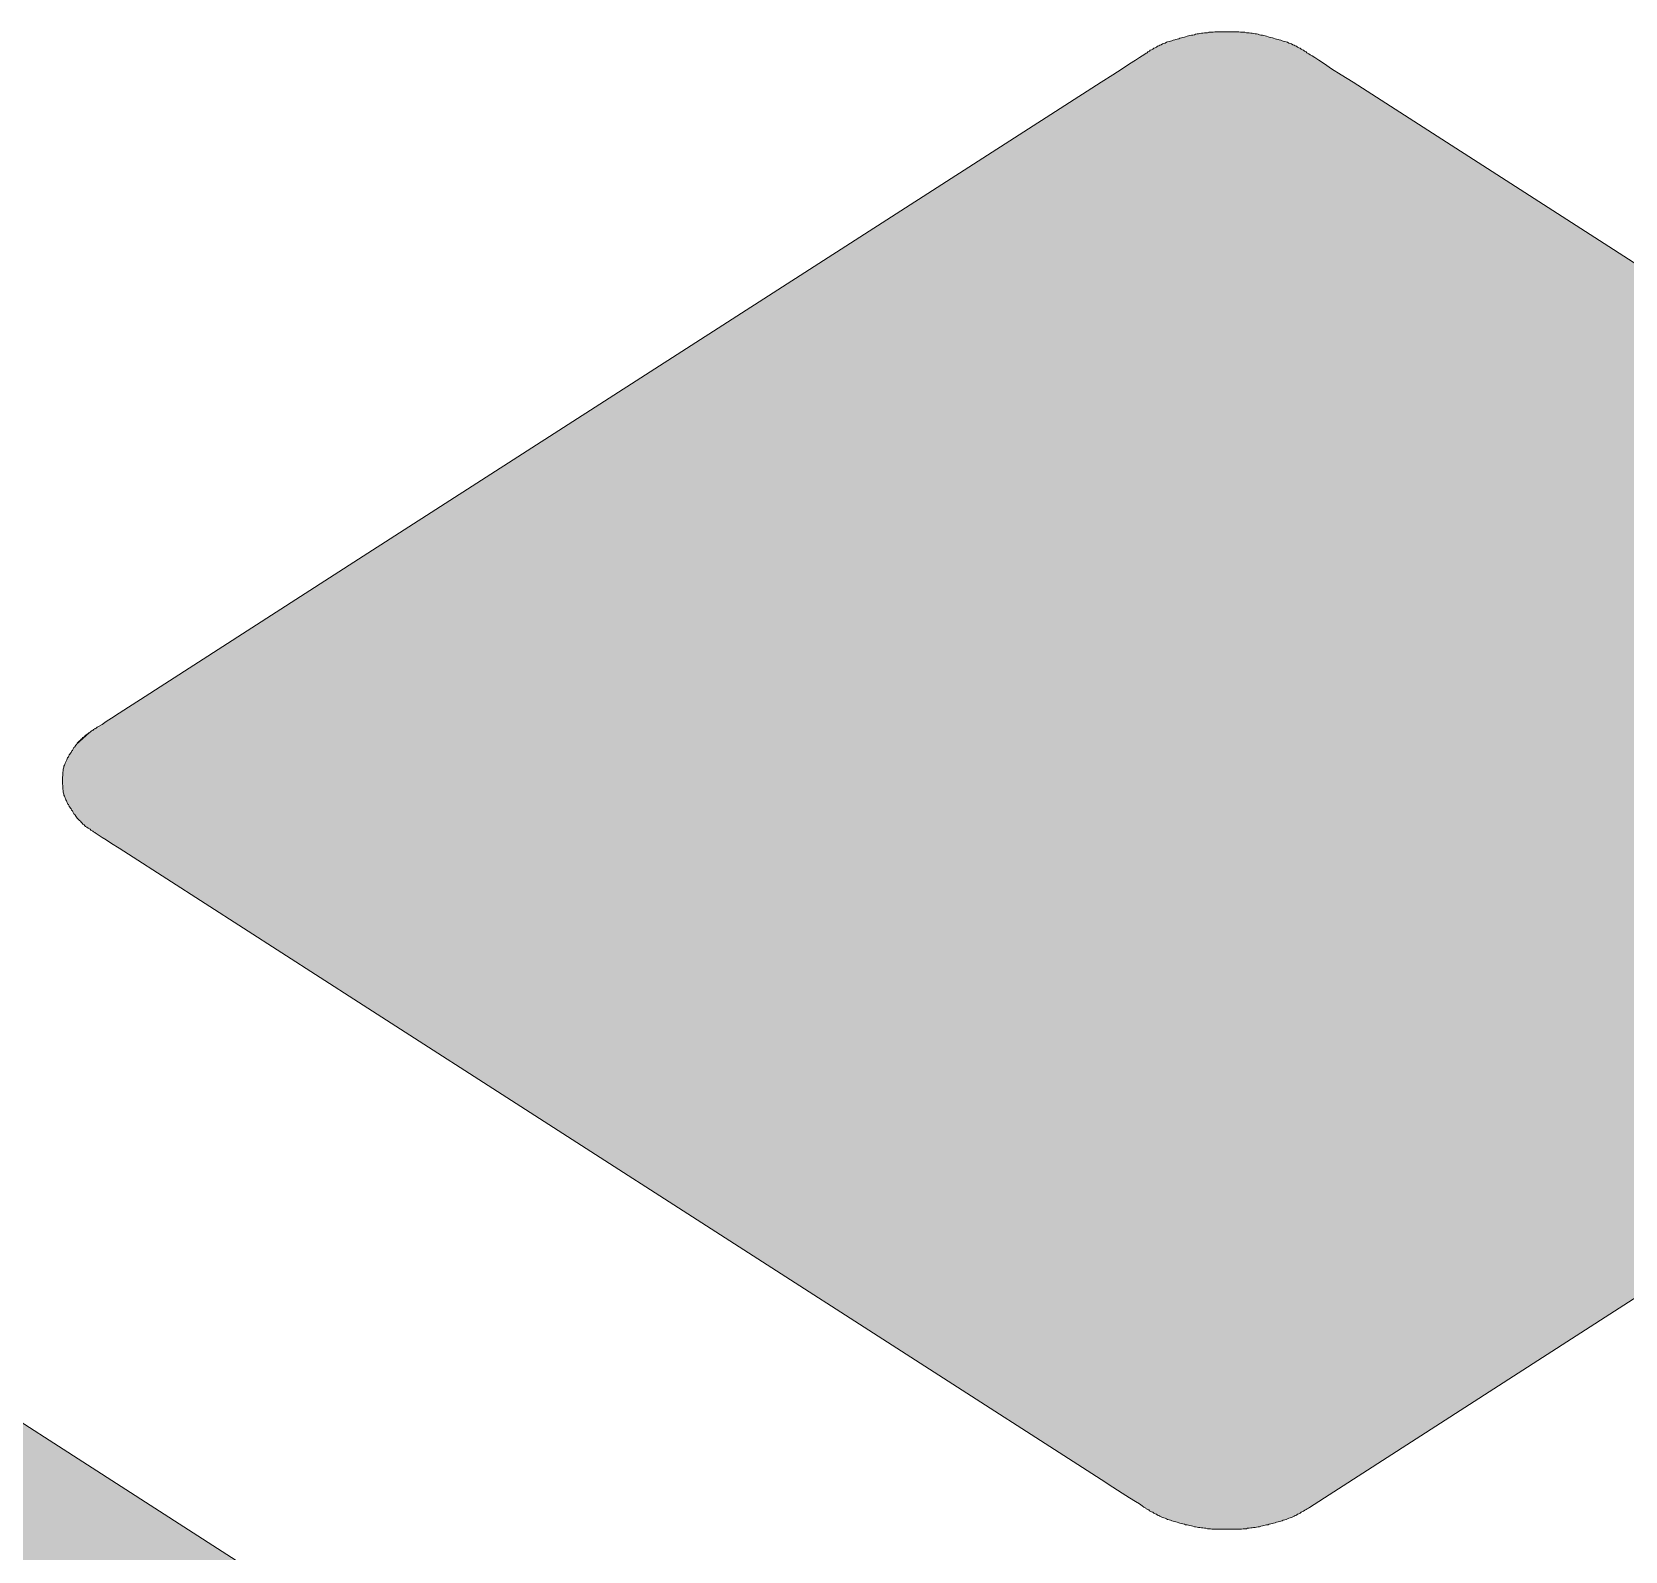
# Model space of a CAD drawing. Units: millimetres at full size, sheet at 1:100. Extents: x -138278 to 134990, y -16593 to 30671.
# Drawn here: x -8893.8 to -8495.8, y 23103 to 23482.5 of the extents above; entities that cross this region are included whole.
import ezdxf

# ---------------------------------------------------------------- set-up
doc = ezdxf.new("R2010")
doc.units = ezdxf.units.MM
doc.header["$LTSCALE"] = 100
doc.layers.add('F-0_枠', color=134, linetype='Continuous', lineweight=18)
doc.layers.add('F-9_可能範囲', color=9, linetype='Continuous')
doc.layers.add('F-A_ポイント', color=9, linetype='Continuous')

msp = doc.modelspace()

# ---------------------------------------------------------------- linework, layer by layer
at = {"layer": 'F-0_枠'}
for p, q in [((-8596.4, 23482.5), (-8596.8, 23482.5)), ((-8596.4, 23482.5), (-8596.8, 23482.5)), ((-8594.2, 23482.5), (-8594.5, 23482.5)), ((-8594.2, 23482.5), (-8594.5, 23482.5))]:
    msp.add_line(p, q, dxfattribs=at)
for points in [[(-8596.8, 23482.5), (-8597.2, 23482.5), (-8597.5, 23482.5), (-8597.9, 23482.5), (-8598.3, 23482.5), (-8598.7, 23482.4), (-8599, 23482.4), (-8599.4, 23482.4), (-8599.8, 23482.4), (-8600.1, 23482.3), (-8600.5, 23482.3), (-8600.9, 23482.3), (-8601.3, 23482.2), (-8601.6, 23482.2), (-8602, 23482.1), (-8602.4, 23482), (-8602.7, 23482), (-8603.1, 23481.9), (-8603.4, 23481.8), (-8603.8, 23481.7), (-8604.1, 23481.7), (-8604.5, 23481.6), (-8604.9, 23481.5), (-8605.2, 23481.4), (-8605.6, 23481.3), (-8605.9, 23481.2), (-8606.3, 23481.1), (-8606.6, 23481), (-8607, 23480.9), (-8607.3, 23480.8), (-8607.7, 23480.7), (-8608, 23480.6), (-8608.3, 23480.5), (-8608.7, 23480.4), (-8609, 23480.3), (-8609.4, 23480.2), (-8609.7, 23480.1), (-8610.1, 23480), (-8610.4, 23479.9), (-8610.7, 23479.7)], [(-8596.8, 23482.5), (-8597.2, 23482.5), (-8597.5, 23482.5), (-8597.9, 23482.5), (-8598.3, 23482.5), (-8598.7, 23482.4), (-8599, 23482.4), (-8599.4, 23482.4), (-8599.8, 23482.4), (-8600.1, 23482.3), (-8600.5, 23482.3), (-8600.9, 23482.3), (-8601.3, 23482.2), (-8601.6, 23482.2), (-8602, 23482.1), (-8602.4, 23482), (-8602.7, 23482), (-8603.1, 23481.9), (-8603.4, 23481.8), (-8603.8, 23481.7), (-8604.1, 23481.7), (-8604.5, 23481.6), (-8604.9, 23481.5), (-8605.2, 23481.4), (-8605.6, 23481.3), (-8605.9, 23481.2), (-8606.3, 23481.1), (-8606.6, 23481), (-8607, 23480.9), (-8607.3, 23480.8), (-8607.7, 23480.7), (-8608, 23480.6), (-8608.3, 23480.5), (-8608.7, 23480.4), (-8609, 23480.3), (-8609.4, 23480.2), (-8609.7, 23480.1), (-8610.1, 23480), (-8610.4, 23479.9), (-8610.7, 23479.7)], [(-8594.5, 23482.5), (-8594.9, 23482.5), (-8595.3, 23482.5), (-8595.7, 23482.5), (-8596, 23482.5), (-8596.4, 23482.5)], [(-8594.5, 23482.5), (-8594.9, 23482.5), (-8595.3, 23482.5), (-8595.7, 23482.5), (-8596, 23482.5), (-8596.4, 23482.5)], [(-8582.9, 23480.7), (-8583.2, 23480.8), (-8583.6, 23480.9), (-8583.9, 23481), (-8584.3, 23481.1), (-8584.7, 23481.2), (-8585, 23481.3), (-8585.4, 23481.4), (-8585.7, 23481.5), (-8586.1, 23481.6), (-8586.4, 23481.7), (-8586.8, 23481.7), (-8587.1, 23481.8), (-8587.5, 23481.9), (-8587.9, 23482), (-8588.2, 23482), (-8588.6, 23482.1), (-8589, 23482.2), (-8589.3, 23482.2), (-8589.7, 23482.3), (-8590.1, 23482.3), (-8590.4, 23482.3), (-8590.8, 23482.4), (-8591.2, 23482.4), (-8591.6, 23482.4), (-8591.9, 23482.4), (-8592.3, 23482.5), (-8592.7, 23482.5), (-8593.1, 23482.5), (-8593.4, 23482.5), (-8593.8, 23482.5), (-8594.2, 23482.5)], [(-8582.9, 23480.7), (-8583.2, 23480.8), (-8583.6, 23480.9), (-8583.9, 23481), (-8584.3, 23481.1), (-8584.7, 23481.2), (-8585, 23481.3), (-8585.4, 23481.4), (-8585.7, 23481.5), (-8586.1, 23481.6), (-8586.4, 23481.7), (-8586.8, 23481.7), (-8587.1, 23481.8), (-8587.5, 23481.9), (-8587.9, 23482), (-8588.2, 23482), (-8588.6, 23482.1), (-8589, 23482.2), (-8589.3, 23482.2), (-8589.7, 23482.3), (-8590.1, 23482.3), (-8590.4, 23482.3), (-8590.8, 23482.4), (-8591.2, 23482.4), (-8591.6, 23482.4), (-8591.9, 23482.4), (-8592.3, 23482.5), (-8592.7, 23482.5), (-8593.1, 23482.5), (-8593.4, 23482.5), (-8593.8, 23482.5), (-8594.2, 23482.5)], [(-8378.3, 23350.7), (-8509.2, 23434.9), (-8563.7, 23469.9), (-8566.7, 23471.8), (-8569.1, 23473.3), (-8570.9, 23474.5), (-8572.3, 23475.4), (-8573.3, 23476.1), (-8574, 23476.5), (-8574.5, 23476.8), (-8574.8, 23477), (-8575, 23477.1), (-8575.1, 23477.2), (-8575.3, 23477.3), (-8575.5, 23477.5), (-8575.7, 23477.6), (-8575.9, 23477.7), (-8576.1, 23477.9), (-8576.4, 23478), (-8576.7, 23478.2), (-8577, 23478.4), (-8577.3, 23478.5), (-8577.6, 23478.7), (-8577.9, 23478.9), (-8578.2, 23479), (-8578.5, 23479.2), (-8578.8, 23479.3), (-8579.1, 23479.5), (-8579.5, 23479.6), (-8579.8, 23479.7), (-8580.1, 23479.9), (-8580.5, 23480), (-8580.8, 23480.1), (-8581.2, 23480.2), (-8581.5, 23480.3), (-8581.8, 23480.4), (-8582.2, 23480.5), (-8582.5, 23480.6), (-8582.9, 23480.7)], [(-8378.3, 23350.7), (-8509.2, 23434.9), (-8563.7, 23469.9), (-8566.7, 23471.8), (-8569.1, 23473.3), (-8570.9, 23474.5), (-8572.3, 23475.4), (-8573.3, 23476.1), (-8574, 23476.5), (-8574.5, 23476.8), (-8574.8, 23477), (-8575, 23477.1), (-8575.1, 23477.2), (-8575.3, 23477.3), (-8575.5, 23477.5), (-8575.7, 23477.6), (-8575.9, 23477.7), (-8576.1, 23477.9), (-8576.4, 23478), (-8576.7, 23478.2), (-8577, 23478.4), (-8577.3, 23478.5), (-8577.6, 23478.7), (-8577.9, 23478.9), (-8578.2, 23479), (-8578.5, 23479.2), (-8578.8, 23479.3), (-8579.1, 23479.5), (-8579.5, 23479.6), (-8579.8, 23479.7), (-8580.1, 23479.9), (-8580.5, 23480), (-8580.8, 23480.1), (-8581.2, 23480.2), (-8581.5, 23480.3), (-8581.8, 23480.4), (-8582.2, 23480.5), (-8582.5, 23480.6), (-8582.9, 23480.7)], [(-8610.7, 23479.7), (-8611, 23479.6), (-8611.4, 23479.5), (-8611.7, 23479.3), (-8612, 23479.2), (-8612.3, 23479), (-8612.6, 23478.9), (-8612.9, 23478.7), (-8613.2, 23478.5), (-8613.5, 23478.4), (-8613.8, 23478.2), (-8614.1, 23478), (-8614.4, 23477.9), (-8614.6, 23477.7), (-8614.8, 23477.6), (-8615, 23477.5), (-8615.2, 23477.3), (-8615.4, 23477.2), (-8615.5, 23477.1), (-8615.7, 23477), (-8616, 23476.8), (-8616.4, 23476.5), (-8617.1, 23476.1), (-8618.1, 23475.4), (-8619.6, 23474.5), (-8621.4, 23473.3), (-8623.8, 23471.8), (-8626.7, 23469.9), (-8812.2, 23350.8), (-8866.7, 23315.7), (-8869.7, 23313.8), (-8872, 23312.3), (-8873.9, 23311.1), (-8875.3, 23310.2), (-8876.3, 23309.5), (-8877, 23309.1), (-8877.5, 23308.8), (-8877.8, 23308.6), (-8878, 23308.5), (-8878.1, 23308.4)], [(-8610.7, 23479.7), (-8611, 23479.6), (-8611.4, 23479.5), (-8611.7, 23479.3), (-8612, 23479.2), (-8612.3, 23479), (-8612.6, 23478.9), (-8612.9, 23478.7), (-8613.2, 23478.5), (-8613.5, 23478.4), (-8613.8, 23478.2), (-8614.1, 23478), (-8614.4, 23477.9), (-8614.6, 23477.7), (-8614.8, 23477.6), (-8615, 23477.5), (-8615.2, 23477.3), (-8615.4, 23477.2), (-8615.5, 23477.1), (-8615.7, 23477), (-8616, 23476.8), (-8616.4, 23476.5), (-8617.1, 23476.1), (-8618.1, 23475.4), (-8619.6, 23474.5), (-8621.4, 23473.3), (-8623.8, 23471.8), (-8626.7, 23469.9), (-8812.2, 23350.8), (-8866.7, 23315.7), (-8869.7, 23313.8), (-8872, 23312.3), (-8873.9, 23311.1), (-8875.3, 23310.2), (-8876.3, 23309.5), (-8877, 23309.1), (-8877.5, 23308.8), (-8877.8, 23308.6), (-8878, 23308.5), (-8878.1, 23308.4)], [(-8878.1, 23308.4), (-8878.3, 23308.3), (-8878.4, 23308.2), (-8878.6, 23308), (-8878.9, 23307.9), (-8879.1, 23307.7), (-8879.3, 23307.6), (-8879.6, 23307.4), (-8879.8, 23307.2), (-8880.1, 23307), (-8880.4, 23306.8), (-8880.6, 23306.6), (-8880.8, 23306.4), (-8881.1, 23306.2), (-8881.3, 23306), (-8881.5, 23305.8), (-8881.7, 23305.6), (-8881.9, 23305.4), (-8882.1, 23305.2), (-8882.3, 23305), (-8882.5, 23304.8), (-8882.7, 23304.5), (-8882.8, 23304.3), (-8883, 23304.1), (-8883.1, 23303.9), (-8883.3, 23303.7), (-8883.5, 23303.4), (-8883.6, 23303.2), (-8883.7, 23303), (-8883.9, 23302.8), (-8884, 23302.5), (-8884.2, 23302.3), (-8884.3, 23302.1), (-8884.5, 23301.9), (-8884.6, 23301.6), (-8884.7, 23301.4), (-8884.9, 23301.2), (-8885, 23300.9), (-8885.1, 23300.7), (-8885.2, 23300.5)], [(-8878.1, 23308.4), (-8878.3, 23308.3), (-8878.4, 23308.2), (-8878.6, 23308), (-8878.9, 23307.9), (-8879.1, 23307.7), (-8879.3, 23307.6), (-8879.6, 23307.4), (-8879.8, 23307.2), (-8880.1, 23307), (-8880.4, 23306.8), (-8880.6, 23306.6), (-8880.8, 23306.4), (-8881.1, 23306.2), (-8881.3, 23306), (-8881.5, 23305.8), (-8881.7, 23305.6), (-8881.9, 23305.4), (-8882.1, 23305.2), (-8882.3, 23305), (-8882.5, 23304.8), (-8882.7, 23304.5), (-8882.8, 23304.3), (-8883, 23304.1), (-8883.1, 23303.9), (-8883.3, 23303.7), (-8883.5, 23303.4), (-8883.6, 23303.2), (-8883.7, 23303), (-8883.9, 23302.8), (-8884, 23302.5), (-8884.2, 23302.3), (-8884.3, 23302.1), (-8884.5, 23301.9), (-8884.6, 23301.6), (-8884.7, 23301.4), (-8884.9, 23301.2), (-8885, 23300.9), (-8885.1, 23300.7), (-8885.2, 23300.5)], [(-8885.2, 23300.5), (-8885.3, 23300.2), (-8885.4, 23300), (-8885.5, 23299.8), (-8885.6, 23299.5), (-8885.7, 23299.3), (-8885.8, 23299.1), (-8885.8, 23298.8), (-8885.9, 23298.6), (-8886, 23298.3), (-8886, 23298.1), (-8886, 23297.9), (-8886.1, 23297.6), (-8886.1, 23297.4), (-8886.1, 23297.1), (-8886.1, 23296.9), (-8886.1, 23296.7), (-8886.2, 23296.4), (-8886.2, 23296.2), (-8886.2, 23295.9), (-8886.2, 23295.7), (-8886.2, 23295.5), (-8886.2, 23295.2), (-8886.2, 23295), (-8886.2, 23294.7), (-8886.2, 23294.5), (-8886.1, 23294.3), (-8886.1, 23294), (-8886.1, 23293.8), (-8886.1, 23293.5), (-8886.1, 23293.3), (-8886, 23293), (-8886, 23292.8), (-8886, 23292.6), (-8885.9, 23292.3), (-8885.8, 23292.1), (-8885.8, 23291.8), (-8885.7, 23291.6), (-8885.6, 23291.4), (-8885.5, 23291.1)], [(-8885.2, 23300.5), (-8885.3, 23300.2), (-8885.4, 23300), (-8885.5, 23299.8), (-8885.6, 23299.5), (-8885.7, 23299.3), (-8885.8, 23299.1), (-8885.8, 23298.8), (-8885.9, 23298.6), (-8886, 23298.3), (-8886, 23298.1), (-8886, 23297.9), (-8886.1, 23297.6), (-8886.1, 23297.4), (-8886.1, 23297.1), (-8886.1, 23296.9), (-8886.1, 23296.7), (-8886.2, 23296.4), (-8886.2, 23296.2), (-8886.2, 23295.9), (-8886.2, 23295.7), (-8886.2, 23295.5), (-8886.2, 23295.2), (-8886.2, 23295), (-8886.2, 23294.7), (-8886.2, 23294.5), (-8886.1, 23294.3), (-8886.1, 23294), (-8886.1, 23293.8), (-8886.1, 23293.5), (-8886.1, 23293.3), (-8886, 23293), (-8886, 23292.8), (-8886, 23292.6), (-8885.9, 23292.3), (-8885.8, 23292.1), (-8885.8, 23291.8), (-8885.7, 23291.6), (-8885.6, 23291.4), (-8885.5, 23291.1)], [(-8885.5, 23291.1), (-8885.4, 23290.9), (-8885.3, 23290.7), (-8885.2, 23290.4), (-8885.1, 23290.2), (-8885, 23290), (-8884.9, 23289.7), (-8884.7, 23289.5), (-8884.6, 23289.3), (-8884.5, 23289), (-8884.3, 23288.8), (-8884.2, 23288.6), (-8884, 23288.4), (-8883.9, 23288.1), (-8883.7, 23287.9), (-8883.6, 23287.7), (-8883.5, 23287.5), (-8883.3, 23287.2), (-8883.1, 23287), (-8883, 23286.8), (-8882.8, 23286.6), (-8882.7, 23286.3), (-8882.5, 23286.1), (-8882.3, 23285.9), (-8882.1, 23285.7), (-8881.9, 23285.5), (-8881.7, 23285.3), (-8881.5, 23285.1), (-8881.3, 23284.8), (-8881.1, 23284.6), (-8880.8, 23284.4), (-8880.6, 23284.2), (-8880.4, 23284), (-8880.1, 23283.8), (-8879.8, 23283.6), (-8879.6, 23283.5), (-8879.3, 23283.3), (-8879.1, 23283.1), (-8878.9, 23283), (-8878.6, 23282.8)], [(-8885.5, 23291.1), (-8885.4, 23290.9), (-8885.3, 23290.7), (-8885.2, 23290.4), (-8885.1, 23290.2), (-8885, 23290), (-8884.9, 23289.7), (-8884.7, 23289.5), (-8884.6, 23289.3), (-8884.5, 23289), (-8884.3, 23288.8), (-8884.2, 23288.6), (-8884, 23288.4), (-8883.9, 23288.1), (-8883.7, 23287.9), (-8883.6, 23287.7), (-8883.5, 23287.5), (-8883.3, 23287.2), (-8883.1, 23287), (-8883, 23286.8), (-8882.8, 23286.6), (-8882.7, 23286.3), (-8882.5, 23286.1), (-8882.3, 23285.9), (-8882.1, 23285.7), (-8881.9, 23285.5), (-8881.7, 23285.3), (-8881.5, 23285.1), (-8881.3, 23284.8), (-8881.1, 23284.6), (-8880.8, 23284.4), (-8880.6, 23284.2), (-8880.4, 23284), (-8880.1, 23283.8), (-8879.8, 23283.6), (-8879.6, 23283.5), (-8879.3, 23283.3), (-8879.1, 23283.1), (-8878.9, 23283), (-8878.6, 23282.8)], [(-8878.6, 23282.8), (-8878.4, 23282.7), (-8878.3, 23282.6), (-8878.1, 23282.5), (-8878, 23282.4), (-8877.8, 23282.3), (-8877.5, 23282.1), (-8877, 23281.8), (-8876.3, 23281.3), (-8875.3, 23280.7), (-8873.9, 23279.8), (-8872, 23278.6), (-8869.7, 23277.1), (-8812.2, 23240.1)], [(-8878.6, 23282.8), (-8878.4, 23282.7), (-8878.3, 23282.6), (-8878.1, 23282.5), (-8878, 23282.4), (-8877.8, 23282.3), (-8877.5, 23282.1), (-8877, 23281.8), (-8876.3, 23281.3), (-8875.3, 23280.7), (-8873.9, 23279.8), (-8872, 23278.6), (-8869.7, 23277.1), (-8812.2, 23240.1)], [(-8812.2, 23240.1), (-8626.7, 23120.9), (-8623.8, 23119), (-8621.4, 23117.5), (-8619.6, 23116.3), (-8618.1, 23115.4), (-8617.1, 23114.8), (-8616.4, 23114.3), (-8616, 23114), (-8615.7, 23113.8), (-8615.5, 23113.7), (-8615.4, 23113.6), (-8615.2, 23113.5), (-8615, 23113.4), (-8614.8, 23113.3), (-8614.6, 23113.1), (-8614.4, 23113), (-8614.1, 23112.8), (-8613.8, 23112.7), (-8613.5, 23112.5), (-8613.2, 23112.3), (-8612.9, 23112.2), (-8612.6, 23112), (-8612.3, 23111.9), (-8612, 23111.7), (-8611.7, 23111.6), (-8611.4, 23111.4), (-8611, 23111.3), (-8610.7, 23111.2), (-8610.4, 23111.1), (-8610.1, 23110.9), (-8609.7, 23110.8), (-8609.4, 23110.7), (-8609, 23110.6), (-8608.7, 23110.5), (-8608.3, 23110.4), (-8608, 23110.3), (-8607.7, 23110.2), (-8607.3, 23110.1), (-8607, 23110)], [(-8812.2, 23240.1), (-8626.7, 23120.9), (-8623.8, 23119), (-8621.4, 23117.5), (-8619.6, 23116.3), (-8618.1, 23115.4), (-8617.1, 23114.8), (-8616.4, 23114.3), (-8616, 23114), (-8615.7, 23113.8), (-8615.5, 23113.7), (-8615.4, 23113.6), (-8615.2, 23113.5), (-8615, 23113.4), (-8614.8, 23113.3), (-8614.6, 23113.1), (-8614.4, 23113), (-8614.1, 23112.8), (-8613.8, 23112.7), (-8613.5, 23112.5), (-8613.2, 23112.3), (-8612.9, 23112.2), (-8612.6, 23112), (-8612.3, 23111.9), (-8612, 23111.7), (-8611.7, 23111.6), (-8611.4, 23111.4), (-8611, 23111.3), (-8610.7, 23111.2), (-8610.4, 23111.1), (-8610.1, 23110.9), (-8609.7, 23110.8), (-8609.4, 23110.7), (-8609, 23110.6), (-8608.7, 23110.5), (-8608.3, 23110.4), (-8608, 23110.3), (-8607.7, 23110.2), (-8607.3, 23110.1), (-8607, 23110)], [(-8578.8, 23111.6), (-8578.5, 23111.7), (-8578.2, 23111.9), (-8577.9, 23112), (-8577.6, 23112.2), (-8577.3, 23112.3), (-8577, 23112.5), (-8576.7, 23112.7), (-8576.4, 23112.9), (-8576.1, 23113), (-8575.8, 23113.2), (-8575.5, 23113.4), (-8575.2, 23113.6), (-8574.9, 23113.7), (-8574.6, 23113.9), (-8509.2, 23156), (-8378.4, 23240.1)], [(-8578.8, 23111.6), (-8578.5, 23111.7), (-8578.2, 23111.9), (-8577.9, 23112), (-8577.6, 23112.2), (-8577.3, 23112.3), (-8577, 23112.5), (-8576.7, 23112.7), (-8576.4, 23112.9), (-8576.1, 23113), (-8575.8, 23113.2), (-8575.5, 23113.4), (-8575.2, 23113.6), (-8574.9, 23113.7), (-8574.6, 23113.9), (-8509.2, 23156), (-8378.4, 23240.1)], [(-8946.1, 23167.1), (-8837.9, 23097.5)], [(-8946.1, 23167.1), (-8837.9, 23097.5)], [(-8592.7, 23108.5), (-8592.3, 23108.5), (-8591.9, 23108.5), (-8591.6, 23108.5), (-8591.2, 23108.6), (-8590.8, 23108.6), (-8590.4, 23108.6), (-8590.1, 23108.7), (-8589.7, 23108.7), (-8589.3, 23108.8), (-8589, 23108.8), (-8588.6, 23108.9), (-8588.2, 23108.9), (-8587.9, 23109), (-8587.5, 23109.1), (-8587.1, 23109.1), (-8586.8, 23109.2), (-8586.4, 23109.3), (-8586.1, 23109.4), (-8585.7, 23109.5), (-8585.4, 23109.6), (-8585, 23109.6), (-8584.7, 23109.7), (-8584.3, 23109.8), (-8583.9, 23109.9), (-8583.6, 23110), (-8583.2, 23110.1), (-8582.9, 23110.2), (-8582.5, 23110.3), (-8582.2, 23110.4), (-8581.8, 23110.5), (-8581.5, 23110.6), (-8581.2, 23110.7), (-8580.8, 23110.8), (-8580.5, 23110.9), (-8580.1, 23111.1), (-8579.8, 23111.2), (-8579.5, 23111.3), (-8579.1, 23111.4), (-8578.8, 23111.6)], [(-8592.7, 23108.5), (-8592.3, 23108.5), (-8591.9, 23108.5), (-8591.6, 23108.5), (-8591.2, 23108.6), (-8590.8, 23108.6), (-8590.4, 23108.6), (-8590.1, 23108.7), (-8589.7, 23108.7), (-8589.3, 23108.8), (-8589, 23108.8), (-8588.6, 23108.9), (-8588.2, 23108.9), (-8587.9, 23109), (-8587.5, 23109.1), (-8587.1, 23109.1), (-8586.8, 23109.2), (-8586.4, 23109.3), (-8586.1, 23109.4), (-8585.7, 23109.5), (-8585.4, 23109.6), (-8585, 23109.6), (-8584.7, 23109.7), (-8584.3, 23109.8), (-8583.9, 23109.9), (-8583.6, 23110), (-8583.2, 23110.1), (-8582.9, 23110.2), (-8582.5, 23110.3), (-8582.2, 23110.4), (-8581.8, 23110.5), (-8581.5, 23110.6), (-8581.2, 23110.7), (-8580.8, 23110.8), (-8580.5, 23110.9), (-8580.1, 23111.1), (-8579.8, 23111.2), (-8579.5, 23111.3), (-8579.1, 23111.4), (-8578.8, 23111.6)], [(-8607, 23110), (-8606.6, 23109.9), (-8606.3, 23109.8), (-8605.9, 23109.7), (-8605.6, 23109.6), (-8605.2, 23109.6), (-8604.9, 23109.5), (-8604.5, 23109.4), (-8604.1, 23109.3), (-8603.8, 23109.2), (-8603.4, 23109.1), (-8603.1, 23109.1), (-8602.7, 23109), (-8602.4, 23108.9), (-8602, 23108.9), (-8601.6, 23108.8), (-8601.3, 23108.8), (-8600.9, 23108.7), (-8600.5, 23108.7), (-8600.1, 23108.6), (-8599.8, 23108.6), (-8599.4, 23108.6), (-8599, 23108.5), (-8598.7, 23108.5), (-8598.3, 23108.5), (-8597.9, 23108.5), (-8597.5, 23108.5), (-8597.2, 23108.5), (-8596.8, 23108.5), (-8596.4, 23108.5), (-8596, 23108.5), (-8595.7, 23108.5), (-8595.3, 23108.5), (-8594.9, 23108.5), (-8594.5, 23108.5), (-8594.2, 23108.5), (-8593.8, 23108.5), (-8593.4, 23108.5), (-8593.1, 23108.5), (-8592.7, 23108.5)], [(-8607, 23110), (-8606.6, 23109.9), (-8606.3, 23109.8), (-8605.9, 23109.7), (-8605.6, 23109.6), (-8605.2, 23109.6), (-8604.9, 23109.5), (-8604.5, 23109.4), (-8604.1, 23109.3), (-8603.8, 23109.2), (-8603.4, 23109.1), (-8603.1, 23109.1), (-8602.7, 23109), (-8602.4, 23108.9), (-8602, 23108.9), (-8601.6, 23108.8), (-8601.3, 23108.8), (-8600.9, 23108.7), (-8600.5, 23108.7), (-8600.1, 23108.6), (-8599.8, 23108.6), (-8599.4, 23108.6), (-8599, 23108.5), (-8598.7, 23108.5), (-8598.3, 23108.5), (-8597.9, 23108.5), (-8597.5, 23108.5), (-8597.2, 23108.5), (-8596.8, 23108.5), (-8596.4, 23108.5), (-8596, 23108.5), (-8595.7, 23108.5), (-8595.3, 23108.5), (-8594.9, 23108.5), (-8594.5, 23108.5), (-8594.2, 23108.5), (-8593.8, 23108.5), (-8593.4, 23108.5), (-8593.1, 23108.5), (-8592.7, 23108.5)]]:
    msp.add_lwpolyline(points, dxfattribs=at)
at = {"layer": 'F-9_可能範囲'}
msp.add_solid([(-9258.3, 23062.6), (-8788.4, 23065.6), (-8993.7, 23197.6)], dxfattribs=at)
at = {"layer": 'F-A_ポイント'}
for points in [[(-8878.3, 23308.3), (-8591.6, 23482.4), (-8591.9, 23482.5)], [(-8878.3, 23308.3), (-8591.9, 23482.5), (-8592.7, 23482.5)], [(-8878.3, 23308.3), (-8592.7, 23482.5), (-8593.1, 23482.5)], [(-8878.3, 23308.3), (-8593.1, 23482.5), (-8593.4, 23482.5)], [(-8878.3, 23308.3), (-8593.4, 23482.5), (-8594.2, 23482.5)], [(-8878.3, 23308.3), (-8594.2, 23482.5), (-8594.9, 23482.5)], [(-8878.3, 23308.3), (-8594.9, 23482.5), (-8595.3, 23482.5)], [(-8878.3, 23308.3), (-8595.3, 23482.5), (-8596.1, 23482.5)], [(-8878.3, 23308.3), (-8596.1, 23482.5), (-8596.4, 23482.5)], [(-8878.3, 23308.3), (-8596.4, 23482.5), (-8596.8, 23482.5)], [(-8878.3, 23308.3), (-8596.8, 23482.5), (-8597.9, 23482.5)], [(-8878.3, 23308.3), (-8597.9, 23482.5), (-8598.3, 23482.5)], [(-8878.3, 23308.3), (-8598.3, 23482.5), (-8599, 23482.4)], [(-8878.3, 23308.3), (-8590.5, 23482.3), (-8591.2, 23482.4)], [(-8878.3, 23308.3), (-8591.2, 23482.4), (-8591.6, 23482.4)], [(-8878.3, 23308.3), (-8599, 23482.4), (-8599.8, 23482.4)], [(-8878.3, 23308.3), (-8599.8, 23482.4), (-8600.9, 23482.3)], [(-8878.3, 23308.3), (-8589, 23482.2), (-8589.7, 23482.3)], [(-8878.3, 23308.3), (-8589.7, 23482.3), (-8590.5, 23482.3)], [(-8878.3, 23308.3), (-8600.9, 23482.3), (-8601.3, 23482.2)], [(-8878.3, 23308.3), (-8588.2, 23482), (-8589, 23482.2)], [(-8878.3, 23308.3), (-8601.3, 23482.2), (-8601.6, 23482.2)], [(-8878.3, 23308.3), (-8601.6, 23482.2), (-8602, 23482.1)], [(-8878.3, 23308.3), (-8602, 23482.1), (-8602.4, 23482)], [(-8878.3, 23308.3), (-8587.5, 23481.9), (-8588.2, 23482)], [(-8878.3, 23308.3), (-8602.4, 23482), (-8603.1, 23481.9)], [(-8878.3, 23308.3), (-8586.8, 23481.7), (-8587.5, 23481.9)], [(-8878.3, 23308.3), (-8603.1, 23481.9), (-8603.5, 23481.8)], [(-8878.3, 23308.3), (-8603.5, 23481.8), (-8604.5, 23481.6)], [(-8878.3, 23308.3), (-8585.7, 23481.5), (-8586.8, 23481.7)], [(-8878.3, 23308.3), (-8604.5, 23481.6), (-8605.2, 23481.4)], [(-8878.3, 23308.3), (-8584.7, 23481.2), (-8585.7, 23481.5)], [(-8878.3, 23308.3), (-8605.2, 23481.4), (-8605.6, 23481.3)], [(-8605.6, 23481.3), (-8877.8, 23308.6), (-8878.3, 23308.3)], [(-8878.3, 23308.3), (-8582.9, 23480.7), (-8584.7, 23481.2)], [(-8878.3, 23308.3), (-8581.9, 23480.4), (-8582.9, 23480.7)], [(-8605.6, 23481.3), (-8877.5, 23308.8), (-8877.8, 23308.6)], [(-8605.6, 23481.3), (-8875.3, 23310.2), (-8877.5, 23308.8)], [(-8605.6, 23481.3), (-8873.9, 23311.1), (-8875.3, 23310.2)], [(-8605.6, 23481.3), (-8872.1, 23312.3), (-8873.9, 23311.1)], [(-8605.6, 23481.3), (-8869.7, 23313.8), (-8872.1, 23312.3)], [(-8605.6, 23481.3), (-8626.7, 23469.9), (-8869.7, 23313.8)], [(-8605.6, 23481.3), (-8623.8, 23471.8), (-8626.7, 23469.9)], [(-8605.6, 23481.3), (-8621.4, 23473.3), (-8623.8, 23471.8)], [(-8605.6, 23481.3), (-8619.6, 23474.5), (-8621.4, 23473.3)], [(-8605.6, 23481.3), (-8618.2, 23475.4), (-8619.6, 23474.5)], [(-8605.6, 23481.3), (-8617.1, 23476.1), (-8618.2, 23475.4)], [(-8605.6, 23481.3), (-8616.4, 23476.5), (-8617.1, 23476.1)], [(-8605.6, 23481.3), (-8615.5, 23477.1), (-8616.4, 23476.5)], [(-8605.6, 23481.3), (-8615.2, 23477.3), (-8615.5, 23477.1)], [(-8605.6, 23481.3), (-8614.8, 23477.6), (-8615.2, 23477.3)], [(-8605.6, 23481.3), (-8614.4, 23477.9), (-8614.8, 23477.6)], [(-8605.6, 23481.3), (-8613.8, 23478.2), (-8614.4, 23477.9)], [(-8605.6, 23481.3), (-8613.3, 23478.5), (-8613.8, 23478.2)], [(-8605.6, 23481.3), (-8612.7, 23478.9), (-8613.3, 23478.5)], [(-8605.6, 23481.3), (-8612.3, 23479), (-8612.7, 23478.9)], [(-8605.6, 23481.3), (-8611.7, 23479.3), (-8612.3, 23479)], [(-8605.6, 23481.3), (-8611.1, 23479.6), (-8611.7, 23479.3)], [(-8605.6, 23481.3), (-8610.4, 23479.9), (-8611.1, 23479.6)], [(-8605.6, 23481.3), (-8609.7, 23480.1), (-8610.4, 23479.9)], [(-8605.6, 23481.3), (-8609.1, 23480.3), (-8609.7, 23480.1)], [(-8605.6, 23481.3), (-8608.7, 23480.4), (-8609.1, 23480.3)], [(-8605.6, 23481.3), (-8608, 23480.6), (-8608.7, 23480.4)], [(-8605.6, 23481.3), (-8607.7, 23480.7), (-8608, 23480.6)], [(-8605.6, 23481.3), (-8607.3, 23480.8), (-8607.7, 23480.7)], [(-8605.6, 23481.3), (-8606.6, 23481), (-8607.3, 23480.8)], [(-8605.6, 23481.3), (-8605.9, 23481.2), (-8606.6, 23481)], [(-8878.3, 23308.3), (-8580.8, 23480.1), (-8581.9, 23480.4)], [(-8878.3, 23308.3), (-8580.5, 23480), (-8580.8, 23480.1)], [(-8878.3, 23308.3), (-8580.2, 23479.9), (-8580.5, 23480)], [(-8878.3, 23308.3), (-8579.8, 23479.7), (-8580.2, 23479.9)], [(-8878.3, 23308.3), (-8579.5, 23479.6), (-8579.8, 23479.7)], [(-8878.3, 23308.3), (-8579.2, 23479.5), (-8579.5, 23479.6)], [(-8878.3, 23308.3), (-8578.8, 23479.3), (-8579.2, 23479.5)], [(-8878.3, 23308.3), (-8578.5, 23479.2), (-8578.8, 23479.3)], [(-8878.3, 23308.3), (-8578.2, 23479), (-8578.5, 23479.2)], [(-8878.3, 23308.3), (-8577.6, 23478.7), (-8578.2, 23479)], [(-8878.3, 23308.3), (-8577.3, 23478.5), (-8577.6, 23478.7)], [(-8878.3, 23308.3), (-8577, 23478.4), (-8577.3, 23478.5)], [(-8878.3, 23308.3), (-8576.7, 23478.2), (-8577, 23478.4)], [(-8878.3, 23308.3), (-8576.1, 23477.9), (-8576.7, 23478.2)], [(-8878.3, 23308.3), (-8575.9, 23477.7), (-8576.1, 23477.9)], [(-8878.3, 23308.3), (-8575.5, 23477.5), (-8575.9, 23477.7)], [(-8878.3, 23308.3), (-8575.3, 23477.3), (-8575.5, 23477.5)], [(-8878.3, 23308.3), (-8575, 23477.1), (-8575.3, 23477.3)], [(-8878.3, 23308.3), (-8574.8, 23477), (-8575, 23477.1)], [(-8878.3, 23308.3), (-8574.5, 23476.8), (-8574.8, 23477)], [(-8878.3, 23308.3), (-8574.1, 23476.5), (-8574.5, 23476.8)], [(-8878.3, 23308.3), (-8573.4, 23476.1), (-8574.1, 23476.5)], [(-8878.3, 23308.3), (-8572.3, 23475.4), (-8573.4, 23476.1)], [(-8878.3, 23308.3), (-8570.9, 23474.5), (-8572.3, 23475.4)], [(-8878.3, 23308.3), (-8569.1, 23473.3), (-8570.9, 23474.5)], [(-8878.3, 23308.3), (-8566.7, 23471.8), (-8569.1, 23473.3)], [(-8878.3, 23308.3), (-8378.4, 23350.7), (-8566.7, 23471.8)], [(-8878.3, 23308.3), (-8323.8, 23315.7), (-8378.4, 23350.7)], [(-8878.3, 23308.3), (-8320.9, 23313.8), (-8323.8, 23315.7)], [(-8878.3, 23308.3), (-8318.5, 23312.3), (-8320.9, 23313.8)], [(-8878.3, 23308.3), (-8316.7, 23311.1), (-8318.5, 23312.3)], [(-8878.3, 23308.3), (-8315.3, 23310.2), (-8316.7, 23311.1)], [(-8878.3, 23308.3), (-8314.2, 23309.5), (-8315.3, 23310.2)], [(-8878.3, 23308.3), (-8313.5, 23309.1), (-8314.2, 23309.5)], [(-8878.3, 23308.3), (-8886.1, 23297.1), (-8886.2, 23296.4)], [(-8878.3, 23308.3), (-8886.2, 23296.4), (-8886.2, 23295.9)], [(-8878.3, 23308.3), (-8886.2, 23295.9), (-8886.2, 23295.7)], [(-8878.3, 23308.3), (-8886.2, 23295.7), (-8886.2, 23295.5)], [(-8878.3, 23308.3), (-8886.2, 23295.5), (-8886.2, 23295)], [(-8878.3, 23308.3), (-8886.2, 23295), (-8886.2, 23294.5)], [(-8878.3, 23308.3), (-8886.2, 23294.5), (-8886.2, 23294.3)], [(-8878.3, 23308.3), (-8886.2, 23294.3), (-8886.1, 23293.8)], [(-8878.3, 23308.3), (-8885.8, 23299.1), (-8886.1, 23297.9)], [(-8878.3, 23308.3), (-8886.1, 23297.9), (-8886.1, 23297.6)], [(-8878.3, 23308.3), (-8886.1, 23297.6), (-8886.1, 23297.1)], [(-8878.3, 23308.3), (-8886.1, 23293.8), (-8886.1, 23293.5)], [(-8878.3, 23308.3), (-8886.1, 23293.5), (-8886, 23292.8)], [(-8878.3, 23308.3), (-8886, 23292.8), (-8885.9, 23292.3)], [(-8878.3, 23308.3), (-8885.9, 23292.3), (-8885.8, 23291.8)], [(-8878.3, 23308.3), (-8885.5, 23299.8), (-8885.8, 23299.1)], [(-8878.3, 23308.3), (-8885.8, 23291.8), (-8885.6, 23291.4)], [(-8878.3, 23308.3), (-8885.6, 23291.4), (-8885.3, 23290.7)], [(-8878.3, 23308.3), (-8885.2, 23300.5), (-8885.5, 23299.8)], [(-8878.3, 23308.3), (-8885.3, 23290.7), (-8884.5, 23289)], [(-8878.3, 23308.3), (-8885.1, 23300.7), (-8885.2, 23300.5)], [(-8878.3, 23308.3), (-8884.9, 23301.2), (-8885.1, 23300.7)], [(-8878.3, 23308.3), (-8884.6, 23301.6), (-8884.9, 23301.2)], [(-8878.3, 23308.3), (-8884.5, 23301.9), (-8884.6, 23301.6)], [(-8878.3, 23308.3), (-8884.2, 23302.3), (-8884.5, 23301.9)], [(-8878.3, 23308.3), (-8884.5, 23289), (-8883.6, 23287.7)], [(-8878.3, 23308.3), (-8884, 23302.5), (-8884.2, 23302.3)], [(-8878.3, 23308.3), (-8883.8, 23303), (-8884, 23302.5)], [(-8878.3, 23308.3), (-8883.6, 23303.2), (-8883.8, 23303)], [(-8878.3, 23308.3), (-8883.2, 23303.9), (-8883.6, 23303.2)], [(-8878.3, 23308.3), (-8883.6, 23287.7), (-8882.3, 23285.9)], [(-8878.3, 23308.3), (-8882.8, 23304.3), (-8883.2, 23303.9)], [(-8878.3, 23308.3), (-8882.5, 23304.8), (-8882.8, 23304.3)], [(-8878.3, 23308.3), (-8881.9, 23305.4), (-8882.5, 23304.8)], [(-8878.3, 23308.3), (-8882.3, 23285.9), (-8881.1, 23284.6)], [(-8878.3, 23308.3), (-8881.7, 23305.6), (-8881.9, 23305.4)], [(-8878.3, 23308.3), (-8881.5, 23305.8), (-8881.7, 23305.6)], [(-8878.3, 23308.3), (-8881.3, 23306), (-8881.5, 23305.8)], [(-8878.3, 23308.3), (-8881.1, 23306.2), (-8881.3, 23306)], [(-8878.3, 23308.3), (-8880.9, 23306.4), (-8881.1, 23306.2)], [(-8878.3, 23308.3), (-8881.1, 23284.6), (-8880.4, 23284)], [(-8878.3, 23308.3), (-8880.6, 23306.6), (-8880.9, 23306.4)], [(-8878.3, 23308.3), (-8880.4, 23306.8), (-8880.6, 23306.6)], [(-8878.3, 23308.3), (-8879.9, 23307.2), (-8880.4, 23306.8)], [(-8878.3, 23308.3), (-8880.4, 23284), (-8879.4, 23283.3)], [(-8878.3, 23308.3), (-8879.6, 23307.4), (-8879.9, 23307.2)], [(-8878.3, 23308.3), (-8879.4, 23307.6), (-8879.6, 23307.4)], [(-8878.3, 23308.3), (-8879.1, 23307.7), (-8879.4, 23307.6)], [(-8878.3, 23308.3), (-8879.4, 23283.3), (-8878.9, 23283)], [(-8878.3, 23308.3), (-8878.9, 23307.9), (-8879.1, 23307.7)], [(-8878.3, 23308.3), (-8878.7, 23308), (-8878.9, 23307.9)], [(-8878.3, 23308.3), (-8878.9, 23283), (-8877.5, 23282.1)], [(-8878.3, 23308.3), (-8312.8, 23308.6), (-8313.5, 23309.1)], [(-8878.3, 23308.3), (-8312.5, 23308.4), (-8312.8, 23308.6)], [(-8878.3, 23308.3), (-8312.1, 23308.2), (-8312.5, 23308.4)], [(-8878.3, 23308.3), (-8877.5, 23282.1), (-8876.3, 23281.3)], [(-8878.3, 23308.3), (-8876.3, 23281.3), (-8875.3, 23280.7)], [(-8878.3, 23308.3), (-8875.3, 23280.7), (-8873.9, 23279.8)], [(-8878.3, 23308.3), (-8873.9, 23279.8), (-8869.7, 23277.1)], [(-8878.3, 23308.3), (-8869.7, 23277.1), (-8812.2, 23240.1)], [(-8878.3, 23308.3), (-8812.2, 23240.1), (-8626.7, 23120.9)], [(-8878.3, 23308.3), (-8626.7, 23120.9), (-8623.8, 23119)], [(-8878.3, 23308.3), (-8623.8, 23119), (-8619.6, 23116.3)], [(-8878.3, 23308.3), (-8619.6, 23116.3), (-8618.2, 23115.4)], [(-8878.3, 23308.3), (-8618.2, 23115.4), (-8617.1, 23114.8)], [(-8878.3, 23308.3), (-8617.1, 23114.8), (-8615, 23113.4)], [(-8878.3, 23308.3), (-8615, 23113.4), (-8614.4, 23113)], [(-8878.3, 23308.3), (-8614.4, 23113), (-8613.3, 23112.3)], [(-8878.3, 23308.3), (-8613.3, 23112.3), (-8611.7, 23111.6)], [(-8878.3, 23308.3), (-8611.7, 23111.6), (-8610.7, 23111.2)], [(-8878.3, 23308.3), (-8610.7, 23111.2), (-8610.1, 23110.9)], [(-8878.3, 23308.3), (-8610.1, 23110.9), (-8609.4, 23110.7)], [(-8878.3, 23308.3), (-8609.4, 23110.7), (-8608.7, 23110.5)], [(-8878.3, 23308.3), (-8608.7, 23110.5), (-8607.7, 23110.2)], [(-8878.3, 23308.3), (-8607.7, 23110.2), (-8607, 23110)], [(-8878.3, 23308.3), (-8607, 23110), (-8606.3, 23109.8)], [(-8878.3, 23308.3), (-8606.3, 23109.8), (-8605.2, 23109.6)], [(-8878.3, 23308.3), (-8605.2, 23109.6), (-8604.5, 23109.4)], [(-8878.3, 23308.3), (-8604.5, 23109.4), (-8603.8, 23109.2)], [(-8878.3, 23308.3), (-8603.8, 23109.2), (-8602.7, 23109)], [(-8878.3, 23308.3), (-8602.7, 23109), (-8602, 23108.9)], [(-8878.3, 23308.3), (-8602, 23108.9), (-8600.9, 23108.7)], [(-8878.3, 23308.3), (-8600.9, 23108.7), (-8600.2, 23108.6)], [(-8878.3, 23308.3), (-8600.2, 23108.6), (-8599.8, 23108.6)], [(-8878.3, 23308.3), (-8599.8, 23108.6), (-8599.4, 23108.6)], [(-8878.3, 23308.3), (-8599.4, 23108.6), (-8598.7, 23108.5)], [(-8878.3, 23308.3), (-8598.7, 23108.5), (-8597.9, 23108.5)], [(-8878.3, 23308.3), (-8597.9, 23108.5), (-8597.6, 23108.5)], [(-8878.3, 23308.3), (-8597.6, 23108.5), (-8597.2, 23108.5)], [(-8878.3, 23308.3), (-8597.2, 23108.5), (-8596.4, 23108.5)], [(-8878.3, 23308.3), (-8596.4, 23108.5), (-8595.7, 23108.5)], [(-8878.3, 23308.3), (-8595.7, 23108.5), (-8594.9, 23108.5)], [(-8878.3, 23308.3), (-8594.9, 23108.5), (-8594.6, 23108.5)], [(-8878.3, 23308.3), (-8594.6, 23108.5), (-8593.8, 23108.5)], [(-8878.3, 23308.3), (-8593.8, 23108.5), (-8593.1, 23108.5)], [(-8878.3, 23308.3), (-8593.1, 23108.5), (-8591.9, 23108.5)], [(-8878.3, 23308.3), (-8591.9, 23108.5), (-8591.6, 23108.5)], [(-8878.3, 23308.3), (-8591.6, 23108.5), (-8590.8, 23108.6)], [(-8878.3, 23308.3), (-8590.8, 23108.6), (-8590.5, 23108.6)], [(-8878.3, 23308.3), (-8590.5, 23108.6), (-8589.7, 23108.7)], [(-8878.3, 23308.3), (-8589.7, 23108.7), (-8589.3, 23108.8)], [(-8878.3, 23308.3), (-8589.3, 23108.8), (-8588.6, 23108.9)], [(-8878.3, 23308.3), (-8588.6, 23108.9), (-8587.9, 23109)], [(-8878.3, 23308.3), (-8587.9, 23109), (-8587.5, 23109.1)], [(-8878.3, 23308.3), (-8587.5, 23109.1), (-8587.1, 23109.1)], [(-8878.3, 23308.3), (-8587.1, 23109.1), (-8586.4, 23109.3)], [(-8878.3, 23308.3), (-8586.4, 23109.3), (-8586.1, 23109.4)], [(-8878.3, 23308.3), (-8586.1, 23109.4), (-8585.7, 23109.5)], [(-8878.3, 23308.3), (-8585.7, 23109.5), (-8585.4, 23109.6)], [(-8878.3, 23308.3), (-8585.4, 23109.6), (-8584.7, 23109.7)], [(-8878.3, 23308.3), (-8584.7, 23109.7), (-8584.3, 23109.8)], [(-8878.3, 23308.3), (-8584.3, 23109.8), (-8584, 23109.9)], [(-8878.3, 23308.3), (-8584, 23109.9), (-8583.3, 23110.1)], [(-8878.3, 23308.3), (-8583.3, 23110.1), (-8582.9, 23110.2)], [(-8878.3, 23308.3), (-8582.9, 23110.2), (-8582.6, 23110.3)], [(-8878.3, 23308.3), (-8582.6, 23110.3), (-8581.9, 23110.5)], [(-8878.3, 23308.3), (-8581.9, 23110.5), (-8581.2, 23110.7)], [(-8878.3, 23308.3), (-8581.2, 23110.7), (-8580.8, 23110.8)], [(-8878.3, 23308.3), (-8580.8, 23110.8), (-8580.5, 23110.9)], [(-8878.3, 23308.3), (-8580.5, 23110.9), (-8580.2, 23111.1)], [(-8878.3, 23308.3), (-8580.2, 23111.1), (-8579.8, 23111.2)], [(-8878.3, 23308.3), (-8579.8, 23111.2), (-8579.5, 23111.3)], [(-8878.3, 23308.3), (-8579.5, 23111.3), (-8578.8, 23111.6)], [(-8878.3, 23308.3), (-8578.8, 23111.6), (-8578.5, 23111.7)], [(-8878.3, 23308.3), (-8578.5, 23111.7), (-8578.2, 23111.9)], [(-8878.3, 23308.3), (-8578.2, 23111.9), (-8577.6, 23112.2)], [(-8878.3, 23308.3), (-8577.6, 23112.2), (-8577.3, 23112.3)], [(-8878.3, 23308.3), (-8577.3, 23112.3), (-8577, 23112.5)], [(-8878.3, 23308.3), (-8577, 23112.5), (-8576.4, 23112.9)], [(-8878.3, 23308.3), (-8576.4, 23112.9), (-8576.1, 23113)], [(-8878.3, 23308.3), (-8576.1, 23113), (-8574.9, 23113.7)], [(-8878.3, 23308.3), (-8574.9, 23113.7), (-8509.2, 23156)], [(-8878.3, 23308.3), (-8509.2, 23156), (-8378.4, 23240.1)], [(-8878.3, 23308.3), (-8378.4, 23240.1), (-8320.9, 23277.1)], [(-8878.3, 23308.3), (-8320.9, 23277.1), (-8318.5, 23278.6)], [(-8878.3, 23308.3), (-8318.5, 23278.6), (-8316.7, 23279.8)], [(-8878.3, 23308.3), (-8316.7, 23279.8), (-8315.3, 23280.7)], [(-8878.3, 23308.3), (-8315.3, 23280.7), (-8314.2, 23281.3)], [(-8878.3, 23308.3), (-8314.2, 23281.3), (-8313.5, 23281.8)], [(-8878.3, 23308.3), (-8313.5, 23281.8), (-8313.1, 23282.1)], [(-8878.3, 23308.3), (-8313.1, 23282.1), (-8312.1, 23282.7)], [(-8878.3, 23308.3), (-8312.1, 23282.7), (-8311.7, 23283)], [(-8878.3, 23308.3), (-8311.7, 23283), (-8311.5, 23283.1)], [(-8878.3, 23308.3), (-8311.5, 23283.1), (-8311, 23283.5)], [(-8878.3, 23308.3), (-8311, 23283.5), (-8310.5, 23283.8)], [(-8878.3, 23308.3), (-8310.5, 23283.8), (-8310, 23284.2)], [(-8878.3, 23308.3), (-8310, 23284.2), (-8309.5, 23284.6)], [(-8878.3, 23308.3), (-8309.5, 23284.6), (-8309.3, 23284.8)], [(-8878.3, 23308.3), (-8309.3, 23284.8), (-8308.8, 23285.3)], [(-8878.3, 23308.3), (-8308.8, 23285.3), (-8308.6, 23285.5)], [(-8878.3, 23308.3), (-8308.6, 23285.5), (-8308.3, 23285.9)], [(-8878.3, 23308.3), (-8308.3, 23285.9), (-8308.1, 23286.1)], [(-8878.3, 23308.3), (-8308.1, 23286.1), (-8307.9, 23286.3)], [(-8878.3, 23308.3), (-8307.9, 23286.3), (-8307.7, 23286.6)], [(-8878.3, 23308.3), (-8307.7, 23286.6), (-8307.6, 23286.8)], [(-8878.3, 23308.3), (-8307.6, 23286.8), (-8307.4, 23287)], [(-8878.3, 23308.3), (-8307.4, 23287), (-8307.3, 23287.2)], [(-8878.3, 23308.3), (-8307.3, 23287.2), (-8307, 23287.7)], [(-8878.3, 23308.3), (-8307, 23287.7), (-8306.8, 23287.9)], [(-8878.3, 23308.3), (-8306.8, 23287.9), (-8306.7, 23288.1)], [(-8878.3, 23308.3), (-8306.7, 23288.1), (-8306.5, 23288.4)], [(-8878.3, 23308.3), (-8306.5, 23288.4), (-8306.4, 23288.6)], [(-8878.3, 23308.3), (-8306.4, 23288.6), (-8306.1, 23289)], [(-8878.3, 23308.3), (-8306.1, 23289), (-8306, 23289.3)], [(-8878.3, 23308.3), (-8306, 23289.3), (-8305.8, 23289.5)], [(-8878.3, 23308.3), (-8305.8, 23289.5), (-8305.7, 23289.7)], [(-8878.3, 23308.3), (-8305.7, 23289.7), (-8305.6, 23290)], [(-8878.3, 23308.3), (-8305.6, 23290), (-8305.5, 23290.2)], [(-8878.3, 23308.3), (-8305.5, 23290.2), (-8305.3, 23290.4)], [(-8878.3, 23308.3), (-8305.3, 23290.4), (-8305.2, 23290.7)], [(-8878.3, 23308.3), (-8305.2, 23290.7), (-8305, 23291.1)], [(-8878.3, 23308.3), (-8305, 23291.1), (-8304.9, 23291.4)], [(-8878.3, 23308.3), (-8304.9, 23291.4), (-8304.8, 23291.8)], [(-8878.3, 23308.3), (-8304.8, 23291.8), (-8304.7, 23292.1)], [(-8878.3, 23308.3), (-8304.7, 23292.1), (-8304.7, 23292.3)], [(-8878.3, 23308.3), (-8304.7, 23292.3), (-8304.6, 23292.8)], [(-8878.3, 23308.3), (-8304.6, 23292.8), (-8304.5, 23293)], [(-8878.3, 23308.3), (-8304.5, 23293), (-8304.5, 23293.5)], [(-8878.3, 23308.3), (-8304.5, 23293.5), (-8304.4, 23293.8)], [(-8878.3, 23308.3), (-8304.4, 23293.8), (-8304.4, 23294)], [(-8878.3, 23308.3), (-8304.4, 23294), (-8304.4, 23294.3)], [(-8878.3, 23308.3), (-8304.4, 23294.3), (-8304.4, 23294.7)], [(-8878.3, 23308.3), (-8304.4, 23294.7), (-8304.4, 23295)], [(-8878.3, 23308.3), (-8304.4, 23295), (-8304.4, 23295.2)], [(-8878.3, 23308.3), (-8304.4, 23295.2), (-8304.4, 23295.7)], [(-8878.3, 23308.3), (-8304.4, 23295.7), (-8304.4, 23295.9)], [(-8878.3, 23308.3), (-8304.4, 23295.9), (-8304.4, 23296.2)], [(-8878.3, 23308.3), (-8304.4, 23296.2), (-8304.4, 23296.7)], [(-8878.3, 23308.3), (-8304.4, 23296.7), (-8304.4, 23296.9)], [(-8878.3, 23308.3), (-8304.4, 23296.9), (-8304.5, 23297.4)], [(-8878.3, 23308.3), (-8304.5, 23297.4), (-8304.5, 23297.6)], [(-8878.3, 23308.3), (-8304.5, 23297.6), (-8304.6, 23298.1)], [(-8878.3, 23308.3), (-8304.6, 23298.1), (-8304.7, 23298.6)], [(-8878.3, 23308.3), (-8304.7, 23298.6), (-8304.7, 23298.8)], [(-8878.3, 23308.3), (-8304.7, 23298.8), (-8304.8, 23299.1)], [(-8878.3, 23308.3), (-8304.8, 23299.1), (-8304.9, 23299.5)], [(-8878.3, 23308.3), (-8304.9, 23299.5), (-8305.1, 23300)], [(-8878.3, 23308.3), (-8305.1, 23300), (-8305.3, 23300.5)], [(-8878.3, 23308.3), (-8305.3, 23300.5), (-8305.5, 23300.7)], [(-8878.3, 23308.3), (-8305.5, 23300.7), (-8305.7, 23301.2)], [(-8878.3, 23308.3), (-8305.7, 23301.2), (-8305.8, 23301.4)], [(-8878.3, 23308.3), (-8305.8, 23301.4), (-8306.3, 23302.1)], [(-8878.3, 23308.3), (-8306.3, 23302.1), (-8306.5, 23302.5)], [(-8878.3, 23308.3), (-8306.5, 23302.5), (-8306.8, 23303)], [(-8878.3, 23308.3), (-8306.8, 23303), (-8307, 23303.2)], [(-8878.3, 23308.3), (-8307, 23303.2), (-8307.1, 23303.4)], [(-8878.3, 23308.3), (-8307.1, 23303.4), (-8307.4, 23303.9)], [(-8878.3, 23308.3), (-8307.4, 23303.9), (-8307.7, 23304.3)], [(-8878.3, 23308.3), (-8307.7, 23304.3), (-8307.9, 23304.5)], [(-8878.3, 23308.3), (-8307.9, 23304.5), (-8308.4, 23305.2)], [(-8878.3, 23308.3), (-8308.4, 23305.2), (-8309.1, 23305.8)], [(-8878.3, 23308.3), (-8309.1, 23305.8), (-8309.3, 23306)], [(-8878.3, 23308.3), (-8309.3, 23306), (-8309.7, 23306.4)], [(-8878.3, 23308.3), (-8309.7, 23306.4), (-8310, 23306.6)], [(-8878.3, 23308.3), (-8310, 23306.6), (-8310.2, 23306.8)], [(-8878.3, 23308.3), (-8310.2, 23306.8), (-8310.5, 23307)], [(-8878.3, 23308.3), (-8310.5, 23307), (-8310.7, 23307.2)], [(-8878.3, 23308.3), (-8310.7, 23307.2), (-8311, 23307.4)], [(-8878.3, 23308.3), (-8311, 23307.4), (-8311.5, 23307.7)], [(-8878.3, 23308.3), (-8311.5, 23307.7), (-8311.7, 23307.9)], [(-8878.3, 23308.3), (-8311.7, 23307.9), (-8312.1, 23308.2)]]:
    msp.add_solid(points, dxfattribs=at)

doc.saveas('drawing.dxf')
